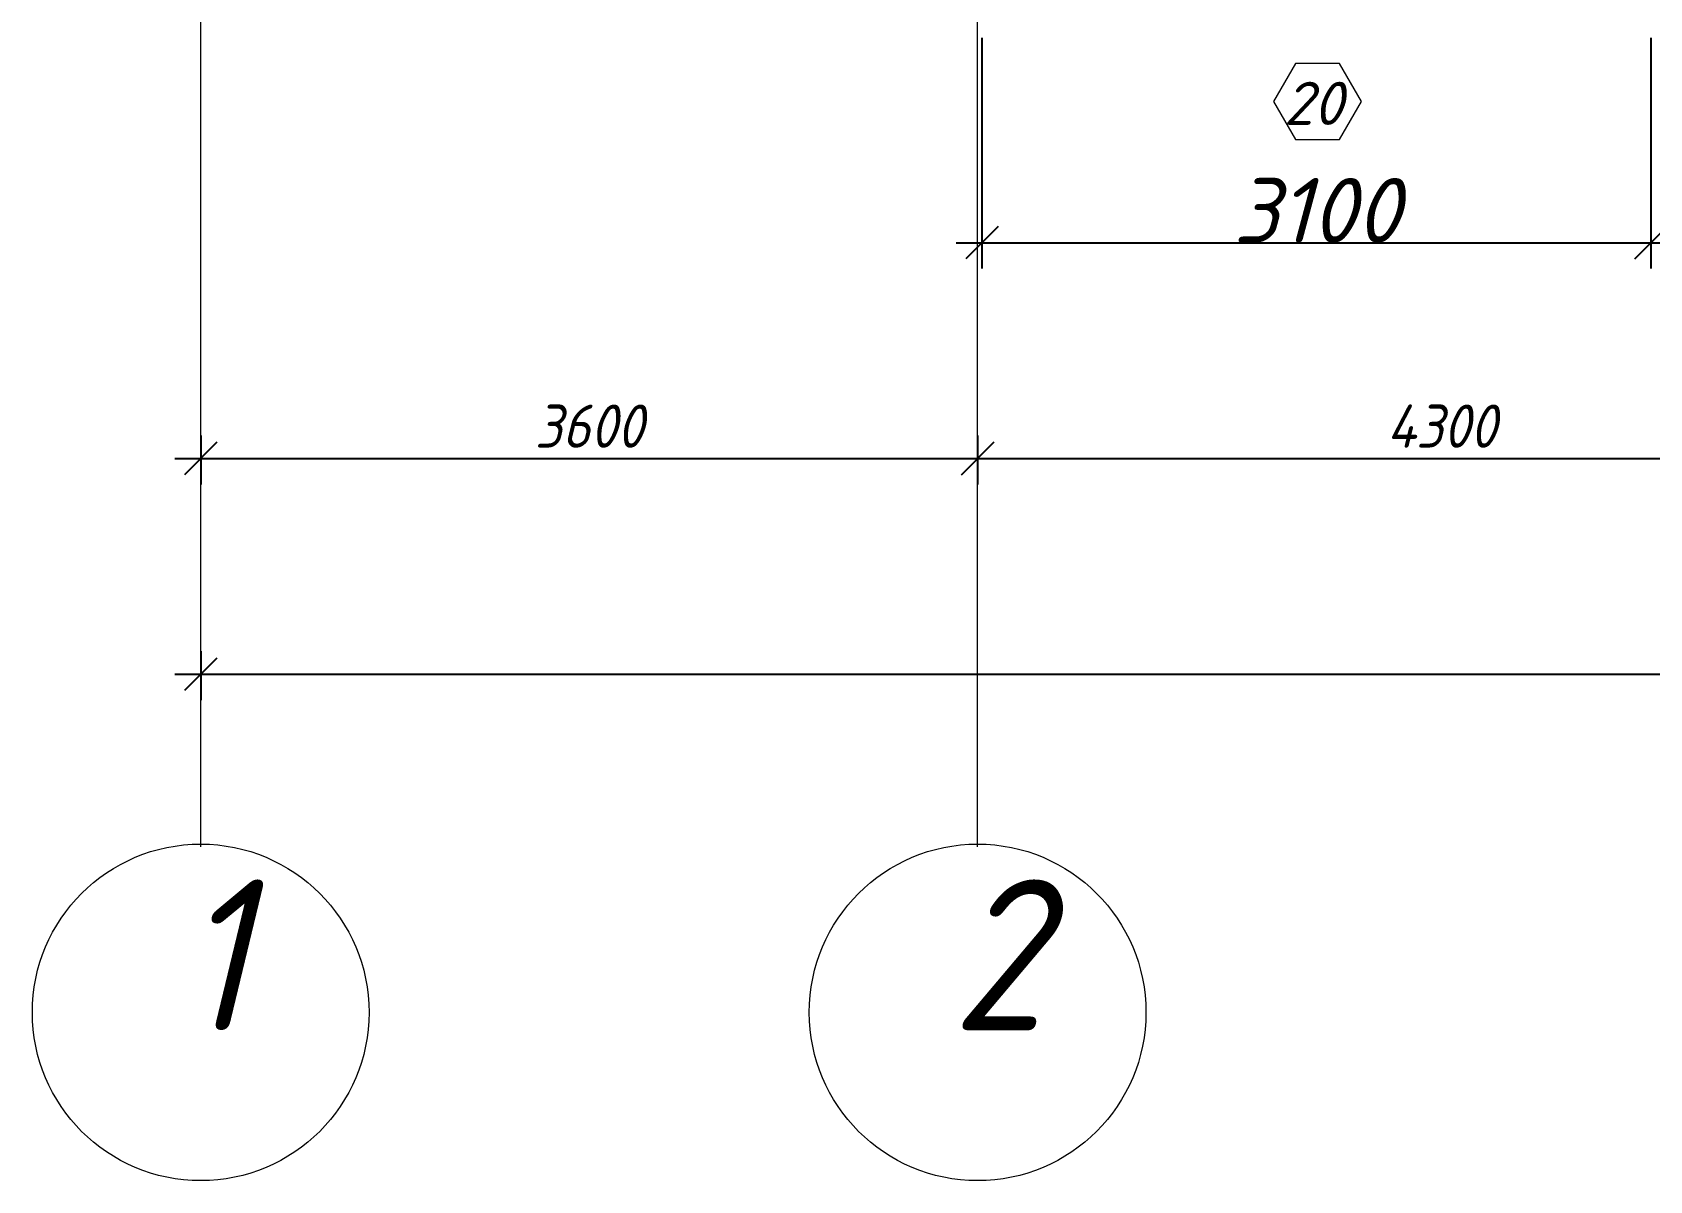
# Model space of a CAD drawing. Header units: millimetres. Extents: x 12986 to 523328, y -9759 to 30092.
# Drawn here: x 394761 to 402255, y -9567 to -4244 of the extents above; entities that cross this region are included whole.
import ezdxf

# ---------------------------------------------------------------- set-up
doc = ezdxf.new("R2010")
doc.units = ezdxf.units.MM
for name, color, linetype, lineweight in [('A-ANNO-DIMS', 7, 'Continuous', 9), ('A-GLAZ-IDEN', 7, 'Continuous', 9), ('Оси', 7, 'Continuous', 9), ('Оси-1', 7, 'Continuous', 20)]:
    doc.layers.add(name, color=color, linetype=linetype, lineweight=lineweight)
doc.styles.add('ISOCPEUR_I', font='isocpeui.ttf', dxfattribs={"height": 250})
doc.styles.add('ISOCPEUR_I_2', font='isocpeui.ttf', dxfattribs={"height": 300})
doc.styles.add('ISOCPEUR_I_3', font='isocpeui.ttf', dxfattribs={"width": 0.9, "height": 200})
doc.dimstyles.new('ISO-2_0_0_9К_СРЕДНИЙ_2', dxfattribs={"dimscale": 304.8, "dimtxt": 199.196235, "dimasz": 0.492126, "dimexe": 0.393701, "dimexo": 0, "dimgap": 0, "dimtad": 1, "dimdec": 0, "dimzin": 0, "dimdsep": 46, "dimtxsty": 'ISOCPEUR_I_2', "dimblk1": 'OBLIQUE', "dimblk2": 'OBLIQUE', "dimsah": 1, "dimcen": 0.09, "dimdle": 0.393701, "dimazin": 0, "dimtfac": 1, "dimtdec": 4, "dimtix": 1, "dimtmove": 0, "dimatfit": 3, "dimfxl": 1, "dimtvp": 1, "dimtolj": 1, "dimtzin": 0, "dimarcsym": 2})
doc.dimstyles.new('ISO-2_0_0_9К_СРЕДНИЙ_ФОН', dxfattribs={"dimscale": 304.8, "dimtxt": 199.196235, "dimasz": 0.492126, "dimexe": 0.393701, "dimexo": 0, "dimgap": 0.164042, "dimtad": 1, "dimdec": 0, "dimdsep": 46, "dimtxsty": 'ISOCPEUR_I_3', "dimblk1": 'OBLIQUE', "dimblk2": 'OBLIQUE', "dimsah": 1, "dimcen": 0.09, "dimdle": 0.393701, "dimazin": 0, "dimtfac": 1, "dimtdec": 4, "dimtix": 1, "dimtmove": 1, "dimatfit": 3, "dimfxl": 1, "dimtvp": 1, "dimtfill": 1, "dimtolj": 1, "dimtzin": 0, "dimarcsym": 2})
doc.dimstyles.new('ISO-2_0_0_9К_СРЕДНИЙ_ФОН_2', dxfattribs={"dimscale": 304.8, "dimtxt": 199.196235, "dimasz": 0.492126, "dimexe": 0.393701, "dimexo": 0, "dimgap": 0.164042, "dimtad": 1, "dimdec": 0, "dimdsep": 46, "dimtxsty": 'ISOCPEUR_I_3', "dimblk1": 'OBLIQUE', "dimblk2": 'OBLIQUE', "dimsah": 1, "dimcen": 0.09, "dimdle": 0.393701, "dimazin": 0, "dimtfac": 1, "dimtdec": 4, "dimtix": 1, "dimtmove": 2, "dimatfit": 3, "dimfxl": 1, "dimtvp": 1, "dimtfill": 1, "dimtolj": 1, "dimtzin": 0, "dimarcsym": 2})

# ---------------------------------------------------------------- blocks, each defined once
blk = doc.blocks.new('Ось сетки - Круг_Ø6_00__ISO-2_5_0_9K_ кружки поменьше-23056867-АР1_1_Кладочный план 3 этажа')
at = {"layer": 'Оси'}
blk.add_circle((0, 0), 2.6, dxfattribs=at)
blk = doc.blocks.new('_Oblique')
at = {"color": 0, "linetype": 'ByBlock', "lineweight": -2}
blk.add_line((-0.5, -0.5), (0.5, 0.5), dxfattribs=at)
blk = doc.blocks.new('*D3388')
at = {"layer": 'A-ANNO-DIMS', "color": 0, "lineweight": -2, "transparency": 16777216}
for p, q in [((395540.8, -6113.4), (395540.8, -6339.4)), ((399140.8, -6113.4), (399140.8, -6339.4)), ((395420.8, -6219.4), (399260.8, -6219.4))]:
    blk.add_line(p, q, dxfattribs=at)
at = {"layer": 'Defpoints', "color": 0, "transparency": 16777216}
for p in [(395540.8, -6113.4), (399140.8, -6113.4), (399140.8, -6219.4)]:
    blk.add_point(p, dxfattribs=at)
at = {"layer": 'A-ANNO-DIMS', "color": 0, "lineweight": -2, "transparency": 16777216, "xscale": 150, "yscale": 150, "zscale": 150, "rotation": 180}
blk.add_blockref('_Oblique', (395540.8, -6219.4), dxfattribs=at)
at = {"layer": 'A-ANNO-DIMS', "color": 0, "lineweight": -2, "transparency": 16777216, "xscale": 150, "yscale": 150, "zscale": 150}
blk.add_blockref('_Oblique', (399140.8, -6219.4), dxfattribs=at)
at = {"layer": 'A-ANNO-DIMS', "color": 0, "transparency": 16777216, "insert": (397340.8, -6069.4), "char_height": 200, "width": 606.782, "attachment_point": 5, "style": 'ISOCPEUR_I_3', "bg_fill": 3, "box_fill_scale": 1.1, "bg_fill_color": 256, "bg_fill_true_color": 13158600, "bg_fill_transparency": 0}
blk.add_mtext('\\A1;3600', dxfattribs=at)
blk = doc.blocks.new('*D3389')
at = {"layer": 'A-ANNO-DIMS', "color": 0, "lineweight": -2, "transparency": 16777216}
for p, q in [((399140.8, -6113.4), (399140.8, -6339.4)), ((403440.8, -6113.4), (403440.8, -6339.4)), ((399020.8, -6219.4), (403560.8, -6219.4))]:
    blk.add_line(p, q, dxfattribs=at)
at = {"layer": 'Defpoints', "color": 0, "transparency": 16777216}
for p in [(399140.8, -6113.4), (403440.8, -6113.4), (403440.8, -6219.4)]:
    blk.add_point(p, dxfattribs=at)
at = {"layer": 'A-ANNO-DIMS', "color": 0, "lineweight": -2, "transparency": 16777216, "xscale": 150, "yscale": 150, "zscale": 150, "rotation": 180}
blk.add_blockref('_Oblique', (399140.8, -6219.4), dxfattribs=at)
at = {"layer": 'A-ANNO-DIMS', "color": 0, "lineweight": -2, "transparency": 16777216, "xscale": 150, "yscale": 150, "zscale": 150}
blk.add_blockref('_Oblique', (403440.8, -6219.4), dxfattribs=at)
at = {"layer": 'A-ANNO-DIMS', "color": 0, "transparency": 16777216, "insert": (401290.8, -6069.4), "char_height": 200, "width": 625.17, "attachment_point": 5, "style": 'ISOCPEUR_I_3', "bg_fill": 3, "box_fill_scale": 1.1, "bg_fill_color": 256, "bg_fill_true_color": 13158600, "bg_fill_transparency": 0}
blk.add_mtext('\\A1;4300', dxfattribs=at)
blk = doc.blocks.new('*D3429')
at = {"layer": 'A-ANNO-DIMS', "color": 0, "lineweight": -2, "transparency": 16777216}
for p, q in [((395540.8, -7113), (395540.8, -7339.1)), ((520440.8, -7113), (520440.8, -7339.1)), ((395420.8, -7219.1), (456288.4, -7219.1)), ((520560.8, -7219.1), (457110.2, -7219.1))]:
    blk.add_line(p, q, dxfattribs=at)
at = {"layer": 'Defpoints', "color": 0, "transparency": 16777216}
for p in [(395540.8, -7113), (520440.8, -7113), (520440.8, -7219.1)]:
    blk.add_point(p, dxfattribs=at)
at = {"layer": 'A-ANNO-DIMS', "color": 0, "lineweight": -2, "transparency": 16777216, "xscale": 150, "yscale": 150, "zscale": 150, "rotation": 180}
blk.add_blockref('_Oblique', (395540.8, -7219.1), dxfattribs=at)
at = {"layer": 'A-ANNO-DIMS', "color": 0, "lineweight": -2, "transparency": 16777216, "xscale": 150, "yscale": 150, "zscale": 150}
blk.add_blockref('_Oblique', (520440.8, -7219.1), dxfattribs=at)
at = {"layer": 'A-ANNO-DIMS', "color": 0, "transparency": 16777216, "insert": (456258, -6907.8), "char_height": 200, "width": 882.593, "attachment_point": 1, "line_spacing_factor": 1.149209, "style": 'ISOCPEUR_I_3', "bg_fill": 3, "box_fill_scale": 1.1, "bg_fill_color": 256, "bg_fill_true_color": 13158600, "bg_fill_transparency": 0}
blk.add_mtext('\\A1;124900', dxfattribs=at)
blk = doc.blocks.new('AAR_СКБ_Марка_Окна_Перемычка и проем - Марка проема-25443838-АР1_1_Кладочный план 3 этажа')
at = {"layer": 'A-GLAZ-IDEN'}
for p, q in [((-0.968, -0.984), (-1.986, -2.747)), ((1.067, -0.984), (-0.968, -0.984)), ((2.085, -2.747), (1.067, -0.984)), ((-1.986, -2.747), (-0.968, -4.509)), ((1.067, -4.509), (2.085, -2.747)), ((-0.968, -4.509), (1.067, -4.509))]:
    blk.add_line(p, q, dxfattribs=at)
blk = doc.blocks.new('*D3820')
at = {"layer": 'A-ANNO-DIMS', "color": 0, "lineweight": -2, "transparency": 16777216}
for p, q in [((399160.8, -4269.3), (399160.8, -5339.3)), ((402260.8, -4269.3), (402260.8, -5339.3)), ((399040.8, -5219.3), (402380.8, -5219.3))]:
    blk.add_line(p, q, dxfattribs=at)
at = {"layer": 'Defpoints', "color": 0, "transparency": 16777216}
for p in [(399160.8, -4269.3), (402260.8, -4269.3), (402260.8, -5219.3)]:
    blk.add_point(p, dxfattribs=at)
at = {"layer": 'A-ANNO-DIMS', "color": 0, "lineweight": -2, "transparency": 16777216, "xscale": 150, "yscale": 150, "zscale": 150, "rotation": 180}
blk.add_blockref('_Oblique', (399160.8, -5219.3), dxfattribs=at)
at = {"layer": 'A-ANNO-DIMS', "color": 0, "lineweight": -2, "transparency": 16777216, "xscale": 150, "yscale": 150, "zscale": 150}
blk.add_blockref('_Oblique', (402260.8, -5219.3), dxfattribs=at)
at = {"layer": 'A-ANNO-DIMS', "color": 0, "transparency": 16777216, "insert": (400710.8, -5069.3), "char_height": 300, "width": 560.814, "attachment_point": 5, "style": 'ISOCPEUR_I_2'}
blk.add_mtext('\\A1;3100', dxfattribs=at)

msp = doc.modelspace()

# ---------------------------------------------------------------- linework, layer by layer
at = {"layer": 'Оси-1'}
for p, q in [((395540.80855, -8019.25359), (395540.80855, 24767.68957)), ((399140.80854, -8019.25359), (399140.80854, 24767.68957))]:
    msp.add_line(p, q, dxfattribs=at)

# ---------------------------------------------------------------- block references
at = {"layer": 'A-GLAZ-IDEN', "xscale": 99.99999999999993, "yscale": 99.99999999999993, "zscale": 99.99999999999993}
msp.add_blockref('AAR_СКБ_Марка_Окна_Перемычка и проем - Марка проема-25443838-АР1_1_Кладочный план 3 этажа', (400710.80853, -4290.6025), dxfattribs=at)
at = {"layer": 'Оси', "xscale": 300, "yscale": 300, "zscale": 99.99999999999993}
for p in [(395540.80855, -8786.50718), (399140.80854, -8786.50718)]:
    msp.add_blockref('Ось сетки - Круг_Ø6_00__ISO-2_5_0_9K_ кружки поменьше-23056867-АР1_1_Кладочный план 3 этажа', p, dxfattribs=at)

# ---------------------------------------------------------------- texts
at = {"layer": 'A-GLAZ-IDEN', "insert": (400558.91001, -4473.24388), "char_height": 200, "width": 317.46825, "attachment_point": 1, "style": 'ISOCPEUR_I_2'}
msp.add_mtext('20', dxfattribs=at)
at = {"layer": 'Оси', "char_height": 700, "attachment_point": 1, "style": 'ISOCPEUR_I'}
for s, insert, width in [('\\fISOCPEUR|b0|i1|c204|p34|;\\W.9;1', (395442.98023, -8170.47894), 144.30375), ('\\fISOCPEUR|b0|i1|c204|p34|;\\W.9;2', (399019.13022, -8170.47894), 202.02525)]:
    msp.add_mtext(s, dxfattribs=dict(at, insert=insert, width=width))

# ---------------------------------------------------------------- dimensions: what is measured, and where the dimension line sits
at = {"layer": 'A-ANNO-DIMS'}
dim = msp.add_linear_dim(base=(402260.80853, -5219.2579), p1=(399160.80853, -4269.25359), p2=(402260.80853, -4269.25359), dimstyle='ISO-2_0_0_9К_СРЕДНИЙ_2', override={"dimpost": '<>', "dimfxl": 3100}, dxfattribs=at)
dim.commit()
dim.dimension.update_dxf_attribs({"geometry": '*D3820', "text_midpoint": (400710.80853, -5069.2579)})

# ---------------------------------------------------------------- next in the draw order: dimensions: what is measured, and where the dimension line sits
dim = msp.add_linear_dim(base=(399140.80854, -6219.43197), p1=(395540.80855, -6113.36595), p2=(399140.80854, -6113.36595), dimstyle='ISO-2_0_0_9К_СРЕДНИЙ_ФОН', override={"dimpost": '<>', "dimfxl": 3599.999993}, dxfattribs=at)
dim.commit()
dim.dimension.update_dxf_attribs({"geometry": '*D3388', "text_midpoint": (397340.80855, -6069.43197)})
dim = msp.add_linear_dim(base=(520440.80852, -7219.07555), p1=(395540.80855, -7113.00953), p2=(520440.80852, -7113.00953), dimstyle='ISO-2_0_0_9К_СРЕДНИЙ_ФОН_2', override={"dimpost": '<>', "dimfxl": 124899.999966}, dxfattribs=at)
dim.commit()
dim.dimension.update_dxf_attribs({"geometry": '*D3429', "text_midpoint": (456699.32953, -7041.11773), "dimtype": 160})

# ---------------------------------------------------------------- next in the draw order: dimensions: what is measured, and where the dimension line sits
dim = msp.add_linear_dim(base=(403440.80852, -6219.43197), p1=(399140.80854, -6113.36595), p2=(403440.80852, -6113.36595), dimstyle='ISO-2_0_0_9К_СРЕДНИЙ_ФОН', override={"dimpost": '<>', "dimfxl": 4299.999972}, dxfattribs=at)
dim.commit()
dim.dimension.update_dxf_attribs({"geometry": '*D3389', "text_midpoint": (401290.80853, -6069.43197)})

doc.saveas('drawing.dxf')
